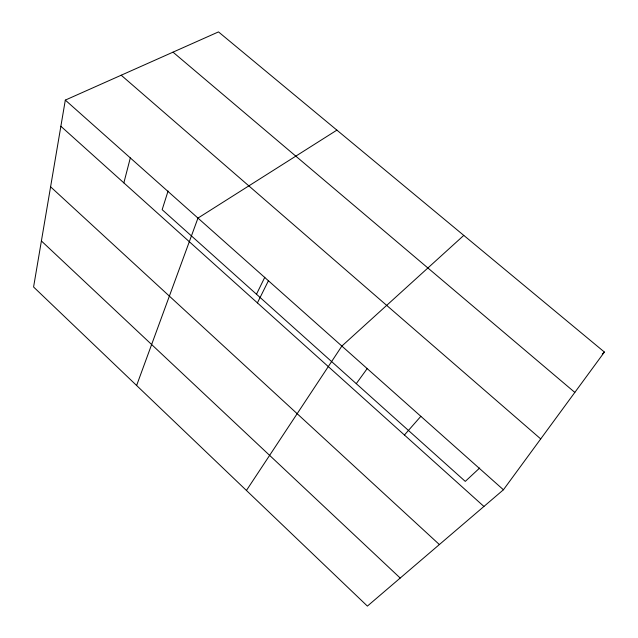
<?xml version="1.0" encoding="UTF-8"?>
<svg xmlns="http://www.w3.org/2000/svg" width="638" height="638" viewBox="0 0 638 638"><rect width="100%" height="100%" fill="white"/><g stroke="black" fill="none" stroke-linecap="round" stroke-linejoin="round"><path stroke-width="0.96" d="M65.315 100.102L33.583 286.996L367.4 606.1L503.43 489.777L604.417 352.064L218.491 31.9L65.315 100.102L503.43 489.777M123.852 182.875L130.319 157.921M168.073 191.009L162.156 209.671L465.277 481.387L479.656 468.021M136.62 385.488L197.963 218.092L336.896 130.128M256.484 294.23L264.818 277.235M257.409 302.891L268.423 280.752M246.428 490.462L341.856 346.067L463.786 235.398M356.267 383.669L367.344 368.389M404.428 435.012L420.841 416.319M602.264 354.058L604.417 352.064M173.01 52.157L574.83 392.41M121.204 75.22L540.721 438.928M60.873 126.276L483.923 506.452M50.593 186.822L439.375 544.549M41.398 240.965L400.209 578.044"/></g></svg>
